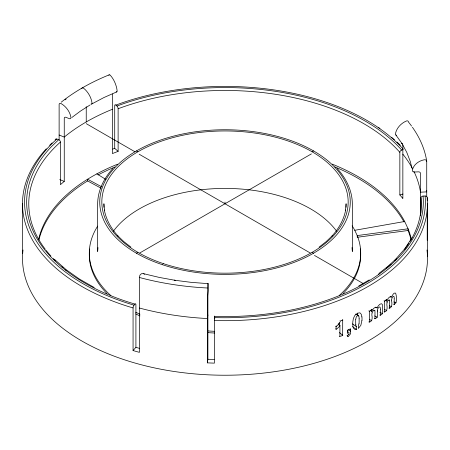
<?xml version="1.0" encoding="UTF-8"?>
<svg xmlns="http://www.w3.org/2000/svg" width="450" height="450" viewBox="0 0 450 450"><rect width="100%" height="100%" fill="white"/><g stroke="black" fill="none" stroke-linecap="round" stroke-linejoin="round"><path stroke-width="0.67" d="M59.124 139.854L59.124 104.468A2.087 1.395 50.5 0 1 61.116 103.596A14.614 9.776 50.5 0 1 70.926 117.332A2.087 1.395 50.5 0 1 69.238 118.642L65.964 117.315A2.087 1.395 50.5 0 0 64.254 118.328L64.254 181.401A196.239 113.299 0 0 0 60.424 184.674L60.424 142.065A2.087 1.429 48.4 0 0 58.669 139.703L56.919 139.044A2.087 1.429 48.4 0 0 55.176 139.944M144.422 274.382A14.614 5.04 -74.9 0 0 140.451 274.528A2.087 0.72 -74.9 0 0 139.421 277.481L139.421 352.339A202.5 116.91 0 0 1 133.065 350.55L133.065 307.935A2.087 0.776 -73.6 0 1 134.016 305.162L134.961 304.088A198.338 114.508 0 0 1 51.441 146.627L58.669 139.703M133.065 350.55L135.911 347.332L135.911 304.718A2.087 0.776 -73.6 0 0 134.961 304.088M214.729 319.005L214.678 316.029L214.403 363.133A202.5 116.91 0 0 1 207.349 362.852L207.562 284.912A14.614 1.041 -87.1 0 1 208.609 287.803L207.9 295.847L207.894 359.246L207.349 362.852M426.729 196.723L426.729 161.336A202.5 116.91 0 0 0 412.391 127.215M427.224 240.261L427.224 208.828M427.224 200.441L427.224 197.651A2.087 1.704 -5.2 0 0 425.137 196.009L423.051 196.071A198.338 114.508 0 0 1 228.578 316.558L214.622 316.406M427.483 256.759L427.5 203.766M350.049 328.736L350.539 329.091L350.533 331.526A7.189 4.629 -53.6 0 1 350.179 334.018M361.868 316.884L361.316 314.398L360.253 313.104A4.787 2.908 -56.1 0 0 359.128 312.868L357.418 313.397L355.691 314.584A4.742 2.891 -55.2 0 0 354.549 315.956L353.329 318.668L352.8 322.02A25.633 16.273 -54.5 0 0 352.789 322.92L352.941 326.267L353.582 328.337L354.752 329.344L356.462 329.372L356.462 326.638L352.401 323.887M394.2 298.806L394.189 297.624A11.031 4.95 -69.2 0 0 394.155 296.944C393.615 294.519 391.241 298.744 391.68 300.037M380.346 309.572L380.334 308.391A11.031 5.782 -64.2 0 0 380.289 307.71C379.828 305.218 376.937 309.088 377.415 310.624M394.2 298.952L394.2 304.515L393.542 304.267M377.37 311.799C378.163 314.381 377.702 319.027 374.406 318.527M380.346 309.718L380.34 315.281L379.744 314.994M361.901 320.546L360.855 325.277L358.358 328.433L358.358 325.699L358.959 323.882M97.987 247.567L97.656 251.494L97.656 203.766C97.768 190.553 103.972 178.071 112.832 168.502M355.77 319.185L356.248 317.098A1.783 1.103 -55.9 0 1 358.279 315.726L358.605 316.012M207.894 314.927L207.349 318.532A202.5 116.91 0 0 1 139.421 308.025M387.045 302.653L386.887 303.846A17.376 8.522 -66.6 0 0 386.854 304.886C387.382 307.373 387.411 312.261 384.053 311.906M372.071 312.907L371.891 314.089A17.376 9.765 -61.3 0 0 371.852 315.124C372.594 317.801 372.229 322.532 368.798 321.952M390.116 296.831C392.423 298.412 392.653 291.864 395.651 293.102C396.574 296.651 397.733 302.344 394.2 304.515M385.121 300.437L386.685 301.118L387.759 299.031A4.928 2.289 -66.2 0 1 388.924 297.63A5.805 2.677 -66 0 1 389.481 297.18L390.302 296.792A3.808 1.783 -67.3 0 1 390.977 296.893L391.404 297.349M375.621 307.164L377.094 307.912L378.338 305.775L379.789 304.341L381.341 303.716L382.303 304.312L382.618 313.684L380.34 315.281M370.238 310.562L371.655 311.344L372.887 309.336M412.02 237.735L404.618 248.979L395.201 259.706M348.581 334.44L347.468 335.588L346.995 335.228M331.926 236.115C338.631 228.746 343.845 219.859 345.656 209.976L345.499 210.623L346.084 203.766L346.084 207.242M332.325 235.682L326.183 241.599L319.072 247.134M395.606 259.262L387.726 266.512L378.923 273.403M391.669 300.049A16.931 7.853 -68.3 0 0 391.635 301.224C392.22 303.604 392.152 308.424 388.946 308.137M336.763 326.031L336.066 326.565L336.066 329.226L335.638 328.843M61.228 102.189C75.701 90.63 92.154 81.759 109.277 74.807M71.944 117.427L80.46 111.099L89.972 105.024M386.061 299.334L386.685 299.604L384.671 301.118L384.671 312.188M371.093 309.521L371.655 309.831L371.087 310.179M370.513 310.522L370.8 310.348M370.226 310.691L369.36 311.203L369.36 322.273M136.429 253.198L137.908 252.349M312.092 151.779L313.571 150.93M139.821 252.945L311.394 153.889M358.762 285.941L369.253 279.894M91.671 104.029L103.916 97.554L116.848 91.834M350.184 329.248L350.539 329.091M349.83 329.411L348.772 329.884M348.418 330.041L347.704 330.356L347.231 330.002M342.697 320.079L342.664 335.436M342.405 320.197L341.961 320.383M342.298 335.582L340.836 336.178M341.662 320.501L341.066 320.743M339.469 336.178L340.099 336.476M402.947 149.715L401.709 150.081A2.087 1.519 -41.4 0 0 399.848 152.331L399.848 194.946A196.239 113.299 0 0 1 402.851 198.501L402.851 144.81M399.848 194.946L402.947 194.034M352.153 225.844A135.697 78.345 0 0 1 354.769 230.293L404.674 221.484L408.071 228.797A187.886 108.472 0 0 1 411.373 239.468M357.216 237.279L408.071 230.501A187.886 108.472 0 0 1 411.064 239.833M207.928 283.635L191.002 282.33L174.324 280.198L175.264 280.339L159.278 277.425L143.786 273.724M393.823 301.933L396.141 302.777M389.391 305.809L391.646 306.703M59.124 135.006L64.254 137.081A196.239 113.299 0 0 1 112.444 109.254M59.766 179.584L64.254 181.401M384.666 309.594L386.854 310.545M384.053 300.842L384.671 301.118M379.873 312.407L382.618 313.684M374.721 315.945L377.37 317.289M101.751 186.846L87.587 179.218A187.886 108.472 0 0 0 38.745 238.939M117.546 164.216A187.886 108.472 0 0 0 92.143 176.496L87.587 179.218L87.587 180.922L101.132 188.218M369.298 319.382L371.852 320.782M368.798 310.888L369.36 311.203M94.236 287.511L79.251 278.955L66.06 269.612L54.652 259.515M136.429 150.93L137.908 151.779M312.092 252.349L313.571 253.198M86.237 123.654L134.927 151.768M139.185 154.226L310.202 252.962M314.466 255.42L363.757 283.882M96.862 173.869L105.761 179.376M355.708 314.032L358.284 315.731M352.395 326.621L356.462 329.372M348.356 329.586L350.539 331.183M347.642 331.605L349.082 332.674L348.851 333.911A2.064 1.344 -53.1 0 1 348.581 334.44M347.552 336.195L348.03 336.549A4.899 3.279 -53.8 0 0 350.156 334.052M347.231 332.927L347.704 333.287L347.704 330.356M130.928 247.134L123.817 241.599L117.675 235.682M342.394 319.652L342.849 320.017M339.429 332.601L342.849 335.357M340.02 320.614L340.47 320.985A6.829 4.601 -50.1 0 1 338.636 324.011M338.136 324.022L339.913 325.513L339.913 336.549M335.638 326.188L336.066 326.565M118.119 151.363L118.119 108.748A2.087 0.928 69.4 0 0 116.983 106.037L115.847 105.024A2.087 0.928 69.4 0 0 114.711 105.716L114.711 148.331L118.119 151.363A196.239 113.299 0 0 0 112.444 153.574L112.444 94.022M337.168 168.502C346.027 178.071 352.232 190.553 352.344 203.766L352.344 251.494L352.012 247.567M118.074 236.115C111.369 228.746 106.155 219.859 104.344 209.976L104.501 210.623L103.916 203.766L103.916 207.242M395.887 135L402.182 143.775L401.788 143.207L406.727 152.241L410.276 161.494L411.936 168.114M377.094 307.912L376.599 307.423A3.808 2.064 -62.1 0 0 375.823 307.271L374.867 307.603A5.805 3.099 -60.8 0 0 374.231 308.014A4.928 2.644 -61 0 0 372.892 309.341M347.468 335.588L348.03 336.549M354.769 230.293L357.216 235.575L357.216 236.711M374.839 310.714L374.963 311.687A23.344 12.814 -62.3 0 1 374.979 312.334L374.985 318.831M389.452 300.291L389.565 301.252A23.344 11.109 -67.5 0 1 389.576 301.899L389.582 308.396M357.474 313.037L357.632 314.213M355.725 324.45L355.674 320.631A21.977 13.714 -55.6 0 1 355.742 319.196M359.145 318.819L359.139 321.902A18.709 11.453 -56.8 0 1 358.993 323.871M22.5 203.591L22.663 253.648M423.051 196.071A2.087 1.704 -5.2 0 0 420.969 197.837L420.969 213.21M420.491 215.736L420.491 173.441A2.087 1.699 -8.6 0 0 418.41 171.838L414.428 172.041A2.087 1.699 -8.6 0 1 412.374 170.156A14.614 11.886 -8.6 0 1 424.305 159.778A2.087 1.699 -8.6 0 1 426.729 161.336M408.071 230.501L408.071 228.797L357.216 235.575A135.697 78.345 0 0 1 339.193 295.521M386.685 299.604L386.685 301.118M371.655 309.831L371.655 311.344M339.204 322.83L339.204 325.704M225 202.061L225 203.766M86.237 106.672L86.237 121.95M113.321 231.306A121.084 69.907 0 0 1 225 188.409A121.084 69.907 0 0 1 336.679 231.306M426.983 249.975A202.5 116.91 0 0 1 225 375.227A202.5 116.91 0 0 1 23.018 249.975M214.571 331.312A135.697 78.345 0 0 1 207.821 330.913M139.95 314.246A135.697 78.345 0 0 1 135.754 312.216M110.903 295.605A135.697 78.345 0 0 1 97.672 226.108M332.257 164.138A187.886 108.472 0 0 1 404.674 221.484M112.742 149.079A202.5 116.91 0 0 1 114.711 148.331M426.51 190.524A202.5 116.91 0 0 1 426.729 191.874L420.491 192.189A196.239 113.299 0 0 0 413.944 171.467M214.161 359.505A196.239 113.299 0 0 1 207.894 359.246M139.489 348.356A196.239 113.299 0 0 1 135.911 347.332M427.224 197.651A202.5 116.91 0 0 1 214.403 320.518M133.065 307.941A202.5 116.91 0 0 1 46.294 148.781M49.629 145.311A202.5 116.91 0 0 1 52.087 142.92M378.253 127.35A202.5 116.91 0 0 1 379.918 128.475M391.483 137.211A202.5 116.91 0 0 1 394.521 139.821M396.962 142.026A202.5 116.91 0 0 1 400.371 145.311M340.043 325.603A12.482 9.011 -50.3 0 1 336.122 329.366M357.688 314.179A26.702 16.093 -57.7 0 1 357.772 315.658M387.017 302.659A2.52 1.226 -66.7 0 1 388.232 300.397M388.361 300.341A1.884 0.889 -66.2 0 1 389.548 300.15M377.364 311.805A16.931 9.107 -63.2 0 1 377.404 310.629M372.043 312.907A2.52 1.406 -61.4 0 1 373.433 310.736M373.579 310.686A1.884 1.024 -61 0 1 374.946 310.584M358.729 315.911A10.524 6.463 -56.4 0 1 359.094 318.842M356.372 326.734A5.884 3.656 -56.1 0 1 355.849 324.394M361.918 316.851A25.898 15.609 -57.7 0 1 361.963 320.518M338.704 324.073A11.706 8.286 -49.6 0 1 336.769 326.048M38.902 239.968A187.886 108.472 0 0 1 87.587 180.922M98.078 174.921A187.886 108.472 0 0 1 114.992 166.967M334.811 166.888A187.886 108.472 0 0 1 404.032 221.996M360.293 248.884A135.697 78.345 0 0 1 343.018 293.569M214.571 333.017A135.697 78.345 0 0 1 207.821 332.618M139.95 315.951A135.697 78.345 0 0 1 135.754 313.92M107.066 293.659A135.697 78.345 0 0 1 89.691 248.985M420.969 197.837A196.239 113.299 0 0 1 410.046 241.476M408.954 243.214A196.239 113.299 0 0 1 404.601 249.424M396.63 258.694A196.239 113.299 0 0 1 394.667 260.696M391.089 264.111A196.239 113.299 0 0 1 386.46 268.161M379.491 273.628A196.239 113.299 0 0 1 378.399 274.427M66.24 270.36A196.239 113.299 0 0 1 65.149 269.488M63.011 267.716A196.239 113.299 0 0 1 61.965 266.822M55.524 260.882A196.239 113.299 0 0 1 53.218 258.536M50.951 256.101A196.239 113.299 0 0 1 46.159 250.408M45.349 249.356A196.239 113.299 0 0 1 60.424 142.065M118.119 108.748A196.239 113.299 0 0 1 399.848 152.331M425.098 196.009A200.334 115.661 0 0 1 214.515 317.582M115.897 105.092A200.334 115.661 0 0 1 403.155 149.136M134.027 305.145A200.419 115.712 0 0 1 56.886 139.033M116.972 106.031A198.338 114.508 0 0 1 401.715 150.103M402.851 154.181A196.239 113.299 0 0 1 412.661 168.936M207.349 287.994A202.5 116.91 0 0 1 139.421 277.481M65.036 99.838A202.5 116.91 0 0 1 66.156 99.011M411.564 126.067A202.5 116.91 0 0 0 408.527 122.113A2.087 1.547 -38.9 0 0 406.322 121.028A14.614 10.811 -38.9 0 0 395.466 133.729A2.087 1.547 -38.9 0 0 396.63 135.281M108.894 75.336A2.087 0.979 68 0 1 110.25 75.229A14.614 6.846 68 0 1 117.118 90.664A2.087 0.979 68 0 1 116.19 91.851M81.849 88.492A2.087 1.204 60 0 1 83.531 88.172A14.614 8.438 60 0 1 91.997 102.836A2.087 1.204 60 0 1 90.877 104.13M162.371 264.69A125.258 72.315 0 0 0 350.257 202.061A125.258 72.315 0 0 0 162.371 139.438A125.258 72.315 0 0 0 162.371 264.69M163.417 263.649A123.171 71.111 0 0 0 348.171 202.061A123.171 71.111 0 0 0 163.417 140.479A123.171 71.111 0 0 0 163.417 263.649"/></g></svg>
